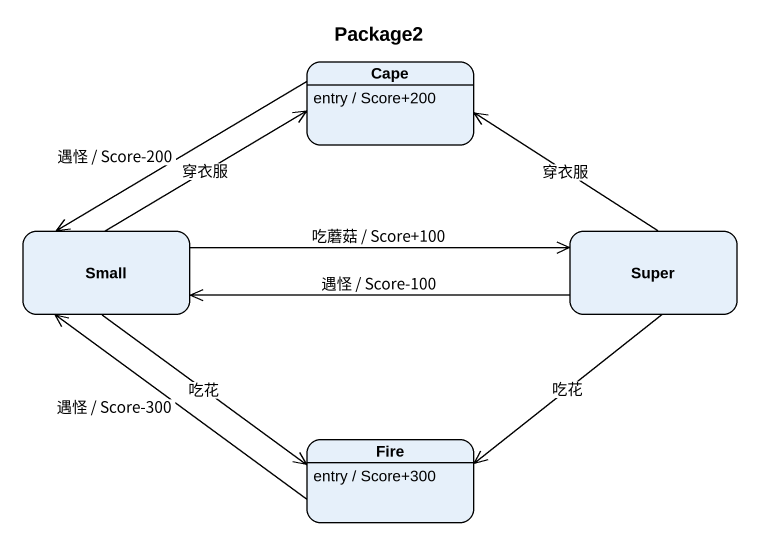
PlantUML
@startuml
title Package2
hide empty description
state Cape
Cape : entry / Score+200
state Small
state Super
state Fire
Fire : entry / Score+300
Cape -left-> Small : 遇怪 / Score-200
Small -right-> Cape : 穿衣服
Small -right-> Super : 吃蘑菇 / Score+100
Small --> Fire : 吃花
Super -up-> Cape : 穿衣服
Super -left-> Small : 遇怪 / Score-100
Super --> Fire : 吃花
Fire -up-> Small : 遇怪 / Score-300
@enduml
